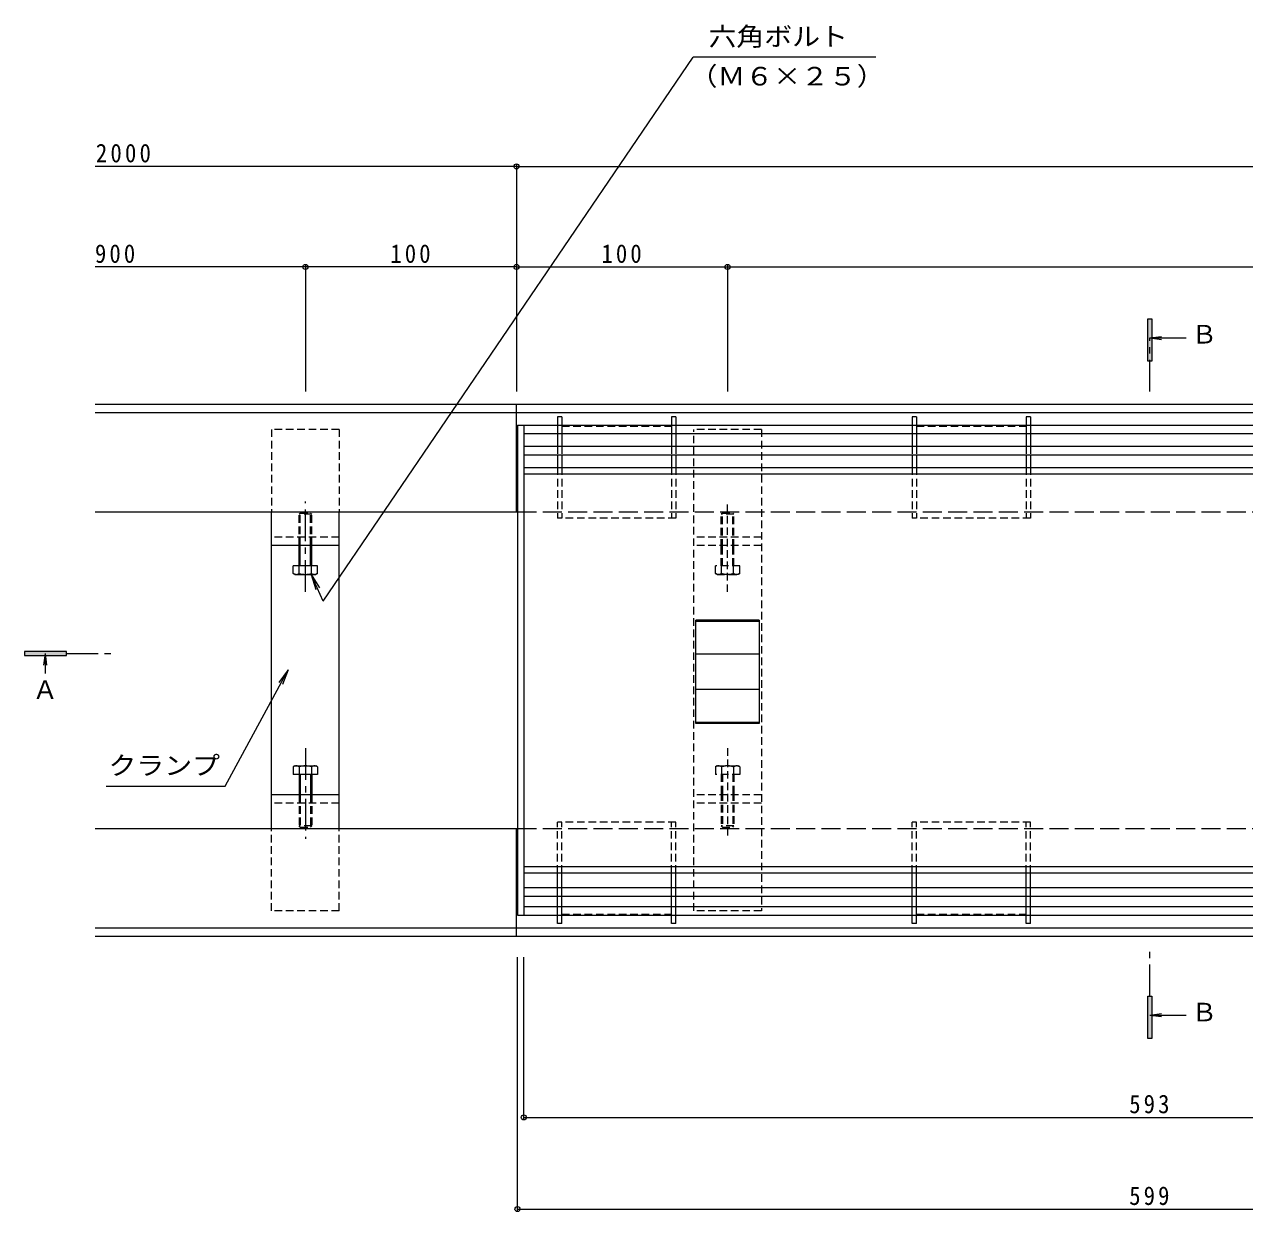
# Model space of a CAD drawing. Units: millimetres at full size, sheet at 1:3. Extents: x -1082 to 1176, y -818 to 815.
# Drawn here: x -1082 to -504, y -50 to 512 of the extents above; entities that cross this region are included whole.
import ezdxf
from ezdxf.enums import TextEntityAlignment as Align

# ---------------------------------------------------------------- set-up
doc = ezdxf.new("R2010")
doc.units = ezdxf.units.MM
doc.header["$LTSCALE"] = 3
doc.header["$PDMODE"] = 32
doc.header["$PDSIZE"] = 2.4
for name, pattern in [('CHAIN1', [8, 5, -1, 1, -1]), ('DASHED1', [1.8, 1.2, -0.6]), ('DASHED3', [4, 3, -1])]:
    doc.linetypes.add(name, pattern=pattern)
for name, color, linetype, lineweight in [('B-1', 2, 'Continuous', 9), ('B-2', 3, 'Continuous', 9), ('B-3', 4, 'Continuous', 9), ('B-4', 7, 'Continuous', 9), ('B-5', 7, 'Continuous', 9), ('B-8', 3, 'Continuous', 9), ('B-A', 2, 'Continuous', 9)]:
    doc.layers.add(name, color=color, linetype=linetype, lineweight=lineweight)
doc.styles.add('ＭＳ ゴシック', font='')
doc.styles.get('ＭＳ ゴシック').set_extended_font_data('MS Gothic')

msp = doc.modelspace()

# ---------------------------------------------------------------- linework, layer by layer
at = {"layer": 'B-1'}
for p, q in [((-1048.672, 332.134), (-49.672, 332.134)), ((-849.172, 281.134), (-849.172, 332.134)), ((-1048.672, 328.134), (-49.672, 328.134)), ((-1048.672, 281.134), (-848.672, 281.134)), ((-1048.672, 131.134), (-848.672, 131.134)), ((-849.172, 80.134), (-849.172, 131.134)), ((-1048.672, 84.134), (-49.672, 84.134)), ((-1048.672, 80.134), (-49.672, 80.134))]:
    msp.add_line(p, q, dxfattribs=at)
at = {"layer": 'B-1', "linetype": 'DASHED3'}
for p, q in [((-848.672, 281.134), (-49.672, 281.134)), ((-848.672, 131.135), (-49.672, 131.135))]:
    msp.add_line(p, q, dxfattribs=at)
at = {"layer": 'B-2'}
for p, q in [((-848.672, 322.134), (-848.672, 90.134)), ((-845.672, 322.134), (-845.672, 90.134)), ((-845.672, 302.134), (-252.672, 302.134)), ((-845.672, 299.134), (-252.672, 299.134)), ((-764.172, 180.814), (-764.172, 229.723)), ((-734.172, 229.723), (-764.172, 229.723)), ((-734.172, 229.223), (-764.172, 229.223)), ((-734.172, 229.723), (-734.172, 180.814)), ((-734.172, 213.634), (-764.172, 213.634)), ((-734.172, 196.902), (-764.172, 196.902)), ((-734.172, 181.314), (-764.172, 181.314)), ((-734.172, 180.814), (-764.172, 180.814)), ((-845.672, 113.134), (-252.672, 113.134)), ((-845.672, 110.134), (-252.672, 110.134))]:
    msp.add_line(p, q, dxfattribs=at)
at = {"layer": 'B-3'}
for p, q in [((-829.672, 326.134), (-829.672, 322.134)), ((-827.672, 326.134), (-829.672, 326.134)), ((-827.672, 326.134), (-827.672, 322.134)), ((-775.672, 326.134), (-775.672, 322.134)), ((-773.672, 326.134), (-775.672, 326.134)), ((-773.672, 326.134), (-773.672, 322.134)), ((-661.672, 326.134), (-661.672, 322.134)), ((-659.672, 326.134), (-661.672, 326.134)), ((-659.672, 326.134), (-659.672, 322.134)), ((-607.672, 326.134), (-607.672, 322.134)), ((-605.672, 326.134), (-607.672, 326.134)), ((-605.672, 326.134), (-605.672, 322.134)), ((-829.672, 318.134), (-829.672, 312.134)), ((-827.672, 318.134), (-827.672, 312.134)), ((-775.672, 318.134), (-775.672, 312.134)), ((-773.672, 318.134), (-773.672, 312.134)), ((-661.672, 318.134), (-661.672, 312.134)), ((-659.672, 318.134), (-659.672, 312.134)), ((-607.672, 318.134), (-607.672, 312.134)), ((-605.672, 318.134), (-605.672, 312.134)), ((-829.672, 308.134), (-829.672, 302.134)), ((-827.672, 308.134), (-827.672, 302.134)), ((-775.672, 308.134), (-775.672, 302.134)), ((-773.672, 308.134), (-773.672, 302.134)), ((-661.672, 308.134), (-661.672, 302.134)), ((-659.672, 308.134), (-659.672, 302.134)), ((-607.672, 308.134), (-607.672, 302.134)), ((-605.672, 308.134), (-605.672, 302.134)), ((-829.672, 103.134), (-829.672, 110.134)), ((-827.672, 103.134), (-827.672, 110.134)), ((-775.672, 103.134), (-775.672, 110.134)), ((-773.672, 103.134), (-773.672, 110.134)), ((-661.672, 103.134), (-661.672, 110.134)), ((-659.672, 103.134), (-659.672, 110.134)), ((-607.672, 103.134), (-607.672, 110.134)), ((-605.672, 103.134), (-605.672, 110.134)), ((-829.672, 94.134), (-829.672, 99.134)), ((-827.672, 94.134), (-827.672, 99.134)), ((-775.672, 94.134), (-775.672, 99.134)), ((-773.672, 94.134), (-773.672, 99.134)), ((-661.672, 94.134), (-661.672, 99.134)), ((-659.672, 94.134), (-659.672, 99.134)), ((-607.672, 94.134), (-607.672, 99.134)), ((-605.672, 94.134), (-605.672, 99.134)), ((-829.672, 86.135), (-829.672, 90.134)), ((-827.672, 86.135), (-827.672, 90.134)), ((-775.672, 86.135), (-775.672, 90.134)), ((-773.672, 86.135), (-773.672, 90.134)), ((-661.672, 86.135), (-661.672, 90.134)), ((-659.672, 86.135), (-659.672, 90.134)), ((-607.672, 86.135), (-607.672, 90.134)), ((-605.672, 86.135), (-605.672, 90.134)), ((-827.672, 86.135), (-829.672, 86.135)), ((-773.672, 86.135), (-775.672, 86.135)), ((-659.672, 86.135), (-661.672, 86.135)), ((-605.672, 86.135), (-607.672, 86.135))]:
    msp.add_line(p, q, dxfattribs=at)
at = {"layer": 'B-3', "linetype": 'DASHED1'}
for p, q in [((-829.672, 322.134), (-829.672, 318.134)), ((-827.672, 322.134), (-827.672, 318.134)), ((-827.672, 321.634), (-775.672, 321.634)), ((-775.672, 322.134), (-775.672, 318.134)), ((-773.672, 322.134), (-773.672, 318.134)), ((-661.672, 322.134), (-661.672, 318.134)), ((-659.672, 322.134), (-659.672, 318.134)), ((-659.672, 321.634), (-607.672, 321.634)), ((-607.672, 322.134), (-607.672, 318.134)), ((-605.672, 322.134), (-605.672, 318.134)), ((-829.672, 312.134), (-829.672, 308.134)), ((-827.672, 312.134), (-827.672, 308.134)), ((-775.672, 312.134), (-775.672, 308.134)), ((-773.672, 312.134), (-773.672, 308.134)), ((-661.672, 312.134), (-661.672, 308.134)), ((-659.672, 312.134), (-659.672, 308.134)), ((-607.672, 312.134), (-607.672, 308.134)), ((-605.672, 312.134), (-605.672, 308.134)), ((-829.672, 302.134), (-829.672, 278.134)), ((-827.672, 302.134), (-827.672, 278.134)), ((-775.672, 302.134), (-775.672, 278.134)), ((-773.672, 302.134), (-773.672, 278.134)), ((-661.672, 302.134), (-661.672, 278.134)), ((-659.672, 302.134), (-659.672, 278.134)), ((-607.672, 302.134), (-607.672, 278.134)), ((-605.672, 302.134), (-605.672, 278.134)), ((-773.672, 278.134), (-829.672, 278.134)), ((-605.672, 278.134), (-661.672, 278.134)), ((-773.672, 134.134), (-829.672, 134.134)), ((-829.672, 110.134), (-829.672, 134.134)), ((-827.672, 110.134), (-827.672, 134.134)), ((-775.672, 110.134), (-775.672, 134.134)), ((-773.672, 110.134), (-773.672, 134.134)), ((-605.672, 134.134), (-661.672, 134.134)), ((-661.672, 110.134), (-661.672, 134.134)), ((-659.672, 110.134), (-659.672, 134.134)), ((-607.672, 110.134), (-607.672, 134.134)), ((-605.672, 110.134), (-605.672, 134.134)), ((-829.672, 99.134), (-829.672, 103.134)), ((-827.672, 99.134), (-827.672, 103.134)), ((-775.672, 99.134), (-775.672, 103.134)), ((-773.672, 99.134), (-773.672, 103.134)), ((-661.672, 99.134), (-661.672, 103.134)), ((-659.672, 99.134), (-659.672, 103.134)), ((-607.672, 99.134), (-607.672, 103.134)), ((-605.672, 99.134), (-605.672, 103.134)), ((-829.672, 90.134), (-829.672, 94.134)), ((-827.672, 90.134), (-827.672, 94.134)), ((-775.672, 90.134), (-775.672, 94.134)), ((-773.672, 90.134), (-773.672, 94.134)), ((-661.672, 90.134), (-661.672, 94.134)), ((-659.672, 90.134), (-659.672, 94.134)), ((-607.672, 90.134), (-607.672, 94.134)), ((-605.672, 90.134), (-605.672, 94.134)), ((-827.672, 90.634), (-775.672, 90.634)), ((-659.672, 90.634), (-607.672, 90.634))]:
    msp.add_line(p, q, dxfattribs=at)
at = {"layer": 'B-4'}
for p, q in [((-849.172, 445.548), (-849.172, 338.134)), ((-849.172, 444.648), (-1048.672, 444.648)), ((-849.172, 444.648), (-49.672, 444.648)), ((-949.172, 397.052), (-1048.672, 397.052)), ((-949.172, 397.952), (-949.172, 338.134)), ((-849.172, 397.052), (-949.172, 397.052)), ((-849.172, 397.052), (-749.172, 397.052)), ((-749.172, 397.952), (-749.172, 338.134)), ((-749.172, 397.052), (-49.672, 397.052)), ((-848.672, -49.973), (-848.672, 70.246)), ((-845.672, -6.541), (-845.672, 70.246)), ((-845.672, -5.641), (-252.672, -5.641)), ((-848.672, -49.073), (-249.672, -49.073))]:
    msp.add_line(p, q, dxfattribs=at)
for p in [(-849.172, 444.648), (-949.172, 397.052), (-849.172, 397.052), (-749.172, 397.052), (-845.672, -5.641), (-848.672, -49.073)]:
    msp.add_point(p, dxfattribs=at)
at = {"layer": 'B-5'}
for p, q in [((-940.658, 238.85), (-765.495, 496.338)), ((-678.879, 496.338), (-765.495, 496.338)), ((-946.464, 251.487), (-942.47, 245.138)), ((-946.464, 251.487), (-944.249, 244.321)), ((-940.658, 238.85), (-946.464, 251.487)), ((-957.295, 206.315), (-961.694, 200.24)), ((-1043.567, 151.128), (-987.174, 151.128))]:
    msp.add_line(p, q, dxfattribs=at)
at = {"layer": 'B-5', "color": 4}
for p, q in [((-550.172, 352.413), (-550.172, 372.413)), ((-549.172, 363.442), (-543.567, 364.18)), ((-549.172, 363.442), (-543.567, 362.705)), ((-549.172, 363.442), (-531.956, 363.442)), ((-1082.255, 214.989), (-1082.255, 212.989)), ((-1062.255, 214.989), (-1082.255, 214.989)), ((-1072.489, 213.989), (-1073.225, 208.403)), ((-1072.489, 213.989), (-1071.754, 208.403)), ((-1072.489, 213.989), (-1072.489, 204.586)), ((-1062.255, 212.989), (-1062.255, 214.989)), ((-1082.255, 212.989), (-1062.255, 212.989)), ((-550.172, 31.725), (-550.172, 51.725)), ((-549.172, 42.801), (-543.567, 43.539)), ((-549.172, 42.801), (-543.567, 42.063)), ((-549.172, 42.801), (-531.956, 42.801))]:
    msp.add_line(p, q, dxfattribs=at)
at = {"layer": 'B-5', "color": 4, "linetype": 'CHAIN1'}
for p, q in [((-549.172, 338.141), (-549.172, 363.442)), ((-1062.255, 213.989), (-1039.064, 213.989)), ((-549.172, 51.725), (-549.172, 72.86))]:
    msp.add_line(p, q, dxfattribs=at)
at = {"layer": 'B-5', "color": 4}
for points in [[(-550.172, 372.413), (-548.172, 372.413), (-548.172, 352.413), (-550.172, 352.413)], [(-550.172, 51.725), (-548.172, 51.725), (-548.172, 31.725), (-550.172, 31.725)]]:
    msp.add_lwpolyline(points, dxfattribs=at)
at = {"layer": 'B-5'}
msp.add_lwpolyline([(-987.174, 151.128), (-957.295, 206.315), (-959.972, 199.309)], dxfattribs=at)
at = {"layer": 'B-5', "color": 4}
for points in [[(-550.172, 372.413), (-550.172, 352.413), (-548.172, 372.413), (-548.172, 352.413)], [(-1062.255, 214.989), (-1062.255, 212.989), (-1082.255, 214.989), (-1082.255, 212.989)], [(-550.172, 51.725), (-550.172, 31.725), (-548.172, 51.725), (-548.172, 31.725)]]:
    msp.add_solid(points, dxfattribs=at)
at = {"layer": 'B-8', "linetype": 'DASHED1'}
for p, q in [((-933.172, 320.134), (-965.172, 320.134)), ((-965.172, 320.134), (-965.172, 281.134)), ((-933.172, 320.134), (-933.172, 281.134)), ((-765.172, 92.134), (-765.172, 320.134)), ((-733.172, 320.134), (-765.172, 320.134)), ((-733.172, 320.134), (-733.172, 92.134)), ((-933.172, 269.134), (-965.172, 269.134)), ((-733.172, 269.134), (-765.172, 269.134)), ((-733.172, 265.134), (-765.172, 265.134)), ((-733.172, 147.134), (-765.172, 147.134)), ((-933.172, 143.134), (-965.172, 143.134)), ((-733.172, 143.134), (-765.172, 143.134)), ((-933.172, 92.134), (-933.172, 131.134)), ((-733.172, 92.134), (-765.172, 92.134))]:
    msp.add_line(p, q, dxfattribs=at)
at = {"layer": 'B-8'}
for p, q in [((-965.172, 131.134), (-965.172, 281.134)), ((-933.172, 131.134), (-933.172, 281.134)), ((-933.172, 265.134), (-965.172, 265.134)), ((-933.172, 147.134), (-965.172, 147.134))]:
    msp.add_line(p, q, dxfattribs=at)
at = {"layer": 'B-8', "linetype": 'DASHED1'}
msp.add_lwpolyline([(-933.172, 92.134), (-965.172, 92.134), (-965.172, 131.134)], dxfattribs=at)
at = {"layer": 'B-A', "color": 6}
for p, q in [((-848.672, 322.134), (-249.672, 322.134)), ((-845.672, 318.134), (-252.672, 318.134)), ((-845.672, 312.134), (-252.672, 312.134)), ((-845.672, 308.134), (-252.672, 308.134)), ((-845.672, 103.134), (-252.672, 103.134)), ((-845.672, 99.134), (-252.672, 99.134)), ((-845.672, 94.134), (-252.672, 94.134)), ((-848.672, 90.134), (-249.672, 90.134))]:
    msp.add_line(p, q, dxfattribs=at)
at = {"layer": 'B-A', "linetype": 'CHAIN1'}
for p, q in [((-949.172, 243.126), (-949.172, 286.02)), ((-949.172, 169.143), (-949.172, 126.249))]:
    msp.add_line(p, q, dxfattribs=at)
at = {"layer": 'B-A', "linetype": 'DASHED1'}
for p, q in [((-749.172, 243.126), (-749.172, 286.02)), ((-951.63, 280.487), (-952.172, 279.945)), ((-946.172, 279.945), (-952.172, 279.945)), ((-952.172, 265.134), (-952.172, 279.945)), ((-951.63, 280.487), (-946.713, 280.487)), ((-951.63, 265.134), (-951.63, 280.487)), ((-946.713, 280.487), (-946.172, 279.945)), ((-946.713, 265.134), (-946.713, 280.487)), ((-946.172, 265.134), (-946.172, 279.945)), ((-751.63, 280.487), (-752.172, 279.945)), ((-746.172, 279.945), (-752.172, 279.945)), ((-752.172, 264.487), (-752.172, 279.945)), ((-751.63, 280.487), (-746.713, 280.487)), ((-751.63, 264.487), (-751.63, 280.487)), ((-746.713, 280.487), (-746.172, 279.945)), ((-746.713, 264.487), (-746.713, 280.487)), ((-746.172, 264.487), (-746.172, 279.945)), ((-752.172, 255.487), (-752.172, 264.487)), ((-751.63, 255.487), (-751.63, 264.487)), ((-746.713, 255.487), (-746.713, 264.487)), ((-746.172, 255.487), (-746.172, 264.487)), ((-754.945, 251.933), (-754.945, 255.487)), ((-743.398, 255.487), (-754.945, 255.487)), ((-752.058, 251.933), (-752.058, 255.487)), ((-746.285, 251.933), (-746.285, 255.487)), ((-743.398, 251.933), (-743.398, 255.487)), ((-754.172, 251.487), (-754.945, 251.933)), ((-754.172, 251.487), (-744.172, 251.487)), ((-743.398, 251.933), (-744.172, 251.487)), ((-749.172, 169.143), (-749.172, 126.249)), ((-754.172, 160.782), (-754.945, 160.335)), ((-754.945, 160.335), (-754.945, 156.782)), ((-743.398, 156.782), (-754.945, 156.782)), ((-754.172, 160.782), (-744.172, 160.782)), ((-752.172, 156.782), (-752.172, 147.782)), ((-752.058, 160.335), (-752.058, 156.782)), ((-751.63, 156.782), (-751.63, 147.782)), ((-746.713, 156.782), (-746.713, 147.782)), ((-746.285, 160.335), (-746.285, 156.782)), ((-746.172, 156.782), (-746.172, 147.782)), ((-743.398, 160.335), (-744.172, 160.782)), ((-743.398, 160.335), (-743.398, 156.782)), ((-952.172, 147.134), (-952.172, 132.324)), ((-951.63, 147.134), (-951.63, 131.782)), ((-946.713, 147.134), (-946.713, 131.782)), ((-946.172, 147.134), (-946.172, 132.323)), ((-752.172, 147.782), (-752.172, 132.324)), ((-751.63, 147.782), (-751.63, 131.782)), ((-746.713, 147.782), (-746.713, 131.782)), ((-746.172, 147.782), (-746.172, 132.323)), ((-951.63, 131.782), (-952.172, 132.324)), ((-946.172, 132.323), (-952.172, 132.323)), ((-951.63, 131.782), (-946.713, 131.782)), ((-946.713, 131.782), (-946.172, 132.323)), ((-751.63, 131.782), (-752.172, 132.324)), ((-746.172, 132.323), (-752.172, 132.323)), ((-751.63, 131.782), (-746.713, 131.782)), ((-746.713, 131.782), (-746.172, 132.323))]:
    msp.add_line(p, q, dxfattribs=at)
at = {"layer": 'B-A'}
for p, q in [((-952.172, 255.487), (-952.172, 265.134)), ((-951.63, 255.487), (-951.63, 265.134)), ((-946.713, 255.487), (-946.713, 265.134)), ((-946.172, 255.487), (-946.172, 265.134)), ((-954.945, 251.933), (-954.945, 255.487)), ((-943.398, 255.487), (-954.945, 255.487)), ((-952.058, 251.933), (-952.058, 255.487)), ((-946.285, 251.933), (-946.285, 255.487)), ((-943.398, 251.933), (-943.398, 255.487)), ((-954.172, 251.487), (-954.945, 251.933)), ((-954.172, 251.487), (-944.172, 251.487)), ((-943.398, 251.933), (-944.172, 251.487)), ((-954.172, 160.782), (-954.945, 160.335)), ((-954.945, 160.335), (-954.945, 156.782)), ((-943.398, 156.782), (-954.945, 156.782)), ((-954.172, 160.782), (-944.172, 160.782)), ((-952.172, 156.782), (-952.172, 147.134)), ((-952.058, 160.335), (-952.058, 156.782)), ((-951.63, 156.782), (-951.63, 147.134)), ((-946.713, 156.782), (-946.713, 147.134)), ((-946.285, 160.335), (-946.285, 156.782)), ((-946.172, 156.782), (-946.172, 147.134)), ((-943.398, 160.335), (-944.172, 160.782)), ((-943.398, 160.335), (-943.398, 156.782))]:
    msp.add_line(p, q, dxfattribs=at)
for centre, radius, start, end in [((-953.241, 254.884), 3.408, 240, 265.61574), ((-953.592, 254.333), 2.848, 271.80869, 302.57555), ((-949.172, 261.04), 9.553, 252.41203, 270), ((-949.172, 261.04), 9.553, 270, 287.58795), ((-944.752, 254.333), 2.848, 237.42444, 268.1913), ((-945.102, 254.884), 3.408, 274.38425, 299.99998), ((-953.241, 157.384), 3.408, 94.38426, 120), ((-953.592, 157.936), 2.848, 57.42445, 88.19131), ((-949.172, 151.229), 9.553, 90, 107.58797), ((-949.172, 151.229), 9.553, 72.41205, 90), ((-944.752, 157.936), 2.848, 91.8087, 122.57556), ((-945.102, 157.384), 3.408, 60.00002, 85.61575)]:
    msp.add_arc(centre, radius, start, end, dxfattribs=at)
at = {"layer": 'B-A', "linetype": 'DASHED1'}
for centre, radius, start, end in [((-753.241, 254.884), 3.408, 240, 265.61574), ((-753.592, 254.333), 2.848, 271.80869, 302.57555), ((-749.172, 261.04), 9.553, 252.41203, 270), ((-749.172, 261.04), 9.553, 270, 287.58795), ((-744.752, 254.333), 2.848, 237.42444, 268.1913), ((-745.102, 254.884), 3.408, 274.38425, 299.99998), ((-753.241, 157.384), 3.408, 94.38426, 120), ((-753.592, 157.936), 2.848, 57.42445, 88.19131), ((-749.172, 151.229), 9.553, 90, 107.58797), ((-749.172, 151.229), 9.553, 72.41205, 90), ((-744.752, 157.936), 2.848, 91.8087, 122.57556), ((-745.102, 157.384), 3.408, 60.00002, 85.61575)]:
    msp.add_arc(centre, radius, start, end, dxfattribs=at)

# ---------------------------------------------------------------- texts
at = {"layer": 'B-4', "color": 2, "char_height": 8.798, "attachment_point": 7, "style": 'ＭＳ ゴシック'}
for s, insert in [('\\T1.28;\\W0.9;2000', (-1048.408, 446.448)), ('\\T1.27;\\W0.9;900', (-1048.837, 398.852)), ('\\T1.27;\\W0.9;100', (-908.922, 398.852)), ('\\T1.27;\\W0.9;100', (-808.922, 398.852)), ('\\T1.27;\\W0.9;593', (-558.922, -3.841)), ('\\T1.27;\\W0.9;599', (-558.922, -47.273))]:
    msp.add_mtext(s, dxfattribs=dict(at, insert=insert))
at = {"layer": 'B-5', "color": 2, "style": 'ＭＳ ゴシック', "width": 1.1}
for s, p in [('六角ボルト', (-758.168, 499.144)), ('（Ｍ６×２５）', (-767.153, 480.348)), ('クランプ', (-1042.417, 153.934))]:
    msp.add_text(s, height=8.798, dxfattribs=at).set_placement(p, align=Align.BOTTOM_LEFT)
at = {"layer": 'B-5', "color": 2, "style": 'ＭＳ ゴシック'}
for s, p in [('Ｂ', (-529.337, 358.144)), ('Ａ', (-1078.411, 189.861)), ('Ｂ', (-529.337, 37.152))]:
    msp.add_text(s, height=8.798, dxfattribs=at).set_placement(p, align=Align.BOTTOM_LEFT)

doc.saveas('drawing.dxf')
